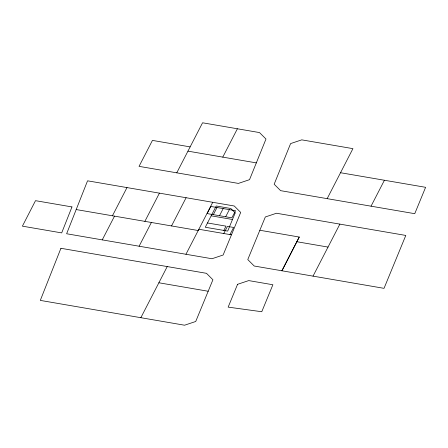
<?xml version="1.0" encoding="UTF-8"?>
<svg xmlns="http://www.w3.org/2000/svg" width="448" height="448" viewBox="0 0 448 448"><rect width="100%" height="100%" fill="white"/><g stroke="black" fill="none" stroke-linecap="round" stroke-linejoin="round"><path stroke-width="0.67" d="M190.142 146.888L152.443 140.403L139.048 166.359L238.386 183.411L249.525 179.676L265.989 139.014L259.515 132.58L202.563 122.786L176.77 172.833M231.459 234.836L240.699 212.43L234.248 205.99L87.556 180.813L66.629 233.755L211.966 258.742L223.126 255.018L231.459 234.836L198.862 229.258L185.954 254.268M259.84 230.261L247.772 259.566L254.206 266.017L384.031 288.338L405.798 235.441L276.489 213.242L265.328 216.966L259.84 230.261L299.258 237.037L281.921 270.771L299.258 237.037M112.442 215.785L126.991 187.578M144.878 221.357L159.426 193.144M222.779 157.119L237.39 128.778M140.851 317.694L167.233 266.571M212.75 202.294L198.206 230.524L76.194 209.558M213.326 214.642L217 207.508M219.503 215.706L223.177 208.572M225.68 216.765L229.354 209.63M223.815 230.423L226.022 226.145L207.486 222.958M223.77 233.52L227.45 226.386L233.626 227.45L229.953 234.578M327.169 198.649L352.929 148.646L301.756 139.854L290.601 143.584L274.17 184.223L280.627 190.663L414.753 213.685L425.6 187.314L340.536 172.726M313.04 276.13L339.875 224.112M371.05 206.175L384.418 180.247M102.25 239.876L114.52 216.143M139.115 246.215L151.385 222.477M171.528 225.943L186.099 197.725M187.953 151.144L256.323 162.882M211.159 215.824L232.49 219.486M296.834 241.724L328.026 247.078M158.872 282.772L208.191 291.256M71.971 206.926L61.69 232.904L22.4 226.156L35.51 200.67L71.971 206.926M60.922 248.293L40.303 300.401L184.565 325.214L195.726 321.485L212.918 279.77L206.478 273.319L60.922 248.293M235.206 212.895L227.702 231.09L205.279 227.242L216.222 205.996L230.81 208.505L235.206 212.895M237.563 284.318L228.155 307.121L261.766 311.735L272.882 284.754L248.724 280.594L237.563 284.318M210.823 206.45L207.144 213.584L231.857 217.823L235.536 210.694L210.823 206.45"/></g></svg>
